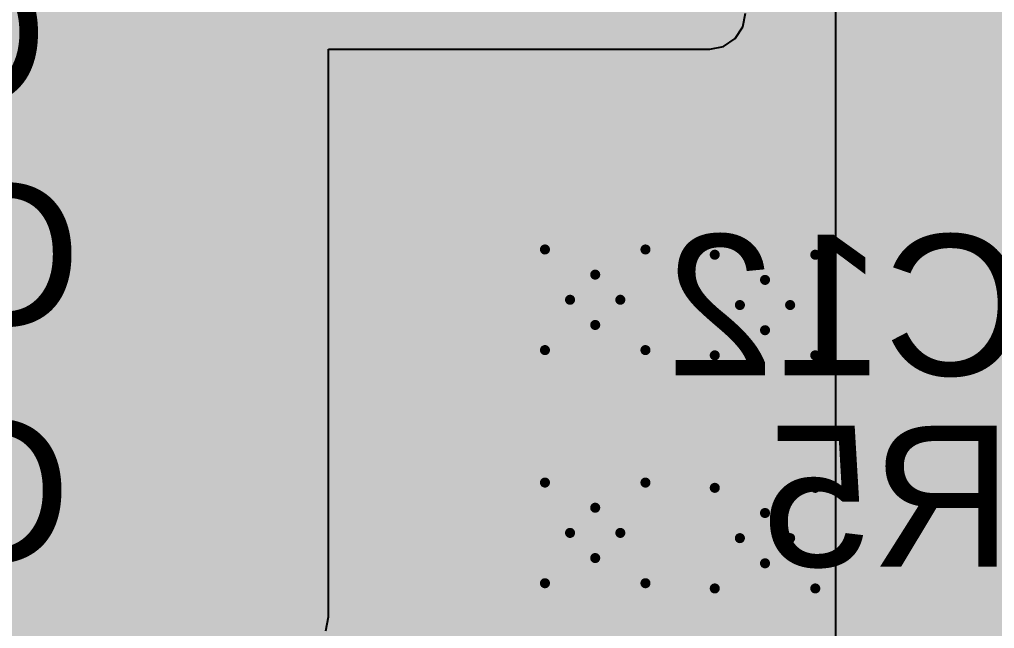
# Model space of a CAD drawing. Header units: inches. Extents: x -8 to 386, y -12 to 64.
# Drawn here: x 5.478 to 10.405, y 8.07 to 11.144 of the extents above; entities that cross this region are included whole.
import ezdxf

# ---------------------------------------------------------------- set-up
doc = ezdxf.new("R2010")
doc.units = ezdxf.units.IN
for name, color, linetype in [('Board_outline', 216, 'Continuous'), ('Bottom Layer', 5, 'Continuous'), ('Bottom Overlay', 54, 'Continuous'), ('Bottom Paste', 16, 'Continuous'), ('Bottom Solder', 6, 'Continuous'), ('Drill Drawing', 1, 'Continuous'), ('Top Layer', 1, 'Continuous'), ('Top Paste', 8, 'Continuous'), ('Top Solder', 216, 'Continuous'), ('Via Holes', 16, 'Continuous')]:
    doc.layers.add(name, color=color, linetype=linetype)
doc.styles.add('Arial', font='', dxfattribs={"height": 0.2})
doc.styles.get('Arial').set_extended_font_data('Arial')

msp = doc.modelspace()

# ---------------------------------------------------------------- hatches: boundary and pattern name
at = {"layer": 'Bottom Layer'}
for points in [[(5.715, 8.128), (6.858, 8.128), (6.858, 11.8872), (5.715, 11.8872)], [(6.731, 10.9601), (6.731, 10.3251), (6.2738, 10.3251), (6.2738, 10.9601)], [(7.112, 4.0894), (8.9662, 4.0894), (8.9662, 10.9728), (7.112, 10.9728)], [(7.6708, 10.9601), (7.6708, 10.3251), (7.2136, 10.3251), (7.2136, 10.9601)], [(8.7757, 10.4013), (8.1407, 10.4013), (8.1407, 10.8585), (8.7757, 10.8585)], [(6.731, 9.9441), (6.731, 9.3091), (6.2738, 9.3091), (6.2738, 9.9441)], [(7.6708, 9.9441), (7.6708, 9.3091), (7.2136, 9.3091), (7.2136, 9.9441)], [(6.731, 8.9281), (6.731, 8.2931), (6.2738, 8.2931), (6.2738, 8.9281)], [(7.6708, 8.9281), (7.6708, 8.2931), (7.2136, 8.2931), (7.2136, 8.9281)]]:
    msp.add_hatch(color=5, dxfattribs=at).paths.add_polyline_path(points)
h = msp.add_hatch(color=5, dxfattribs=at)
edge = h.paths.add_edge_path()
edge.add_arc((8.3873, 9.7293), 0.3, 0, 360)
h = msp.add_hatch(color=5, dxfattribs=at)
edge = h.paths.add_edge_path()
edge.add_arc((9.2456, 9.7028), 0.3, 0, 360)
h = msp.add_hatch(color=5, dxfattribs=at)
edge = h.paths.add_edge_path()
edge.add_arc((8.3873, 8.5524), 0.3, 0, 360)
h = msp.add_hatch(color=5, dxfattribs=at)
edge = h.paths.add_edge_path()
edge.add_arc((9.2456, 8.5259), 0.3, 0, 360)
at = {"layer": 'Bottom Paste'}
for points in [[(6.731, 10.9601), (6.731, 10.3251), (6.2738, 10.3251), (6.2738, 10.9601)], [(7.6708, 10.9601), (7.6708, 10.3251), (7.2136, 10.3251), (7.2136, 10.9601)], [(8.7757, 10.4013), (8.1407, 10.4013), (8.1407, 10.8585), (8.7757, 10.8585)], [(6.731, 9.9441), (6.731, 9.3091), (6.2738, 9.3091), (6.2738, 9.9441)], [(7.6708, 9.9441), (7.6708, 9.3091), (7.2136, 9.3091), (7.2136, 9.9441)], [(6.731, 8.9281), (6.731, 8.2931), (6.2738, 8.2931), (6.2738, 8.9281)], [(7.6708, 8.9281), (7.6708, 8.2931), (7.2136, 8.2931), (7.2136, 8.9281)]]:
    msp.add_hatch(color=16, dxfattribs=at).paths.add_polyline_path(points)
at = {"layer": 'Bottom Solder'}
for points in [[(6.791, 11.0201), (6.791, 10.2651), (6.2138, 10.2651), (6.2138, 11.0201)], [(7.7308, 11.0201), (7.7308, 10.2651), (7.1536, 10.2651), (7.1536, 11.0201)], [(8.8357, 10.3413), (8.0807, 10.3413), (8.0807, 10.9185), (8.8357, 10.9185)], [(6.791, 10.0041), (6.791, 9.2491), (6.2138, 9.2491), (6.2138, 10.0041)], [(7.7308, 10.0041), (7.7308, 9.2491), (7.1536, 9.2491), (7.1536, 10.0041)], [(6.791, 8.9881), (6.791, 8.2331), (6.2138, 8.2331), (6.2138, 8.9881)], [(7.7308, 8.9881), (7.7308, 8.2331), (7.1536, 8.2331), (7.1536, 8.9881)]]:
    msp.add_hatch(color=6, dxfattribs=at).paths.add_polyline_path(points)
at = {"layer": 'Top Layer'}
msp.add_hatch(color=1, dxfattribs=at).paths.add_polyline_path([(11.957, 4.4768), (4.807, 4.4768), (4.807, 11.6268), (11.957, 11.6268)])
h = msp.add_hatch(color=1, dxfattribs=at)
edge = h.paths.add_edge_path()
edge.add_arc((8.3873, 9.7293), 0.3, 0, 360)
h = msp.add_hatch(color=1, dxfattribs=at)
edge = h.paths.add_edge_path()
edge.add_arc((9.2456, 9.7028), 0.3, 0, 360)
h = msp.add_hatch(color=1, dxfattribs=at)
edge = h.paths.add_edge_path()
edge.add_arc((8.3873, 8.5524), 0.3, 0, 360)
h = msp.add_hatch(color=1, dxfattribs=at)
edge = h.paths.add_edge_path()
edge.add_arc((9.2456, 8.5259), 0.3, 0, 360)
at = {"layer": 'Top Paste'}
msp.add_hatch(color=8, dxfattribs=at).paths.add_polyline_path([(11.957, 4.4768), (4.807, 4.4768), (4.807, 11.6268), (11.957, 11.6268)])
at = {"layer": 'Top Solder'}
msp.add_hatch(color=216, dxfattribs=at).paths.add_polyline_path([(12.0586, 4.3752), (4.7054, 4.3752), (4.7054, 11.7284), (12.0586, 11.7284)])
at = {"layer": 'Via Holes'}
h = msp.add_hatch(color=7, dxfattribs=at)
edge = h.paths.add_edge_path()
edge.add_arc((8.3873, 9.7293), 0.15, 0, 360)
h = msp.add_hatch(color=7, dxfattribs=at)
edge = h.paths.add_edge_path()
edge.add_arc((9.2456, 9.7028), 0.15, 0, 360)
h = msp.add_hatch(color=7, dxfattribs=at)
edge = h.paths.add_edge_path()
edge.add_arc((8.3873, 8.5524), 0.15, 0, 360)
h = msp.add_hatch(color=7, dxfattribs=at)
edge = h.paths.add_edge_path()
edge.add_arc((9.2456, 8.5259), 0.15, 0, 360)

# ---------------------------------------------------------------- linework, layer by layer
at = {"layer": 'Board_outline'}
msp.add_lwpolyline([(37.5368, 13.3604, 0.254, 0.254, 1), (-7.4632, 13.3604, 0.254, 0.254, 1)], format="xyseb", close=True, dxfattribs=at)
at = {"layer": 'Bottom Layer'}
for p, q in [((9.6012, 11.7015), (9.6012, 4.0675)), ((9.1337, 11.1066), (9.1475, 11.176)), ((9.0944, 11.0478), (9.1337, 11.1066)), ((9.0356, 11.0085), (9.0944, 11.0478)), ((7.0393, 8.128), (7.0393, 10.9947)), ((7.0393, 10.9947), (8.9662, 10.9947)), ((8.9662, 10.9947), (9.0356, 11.0085)), ((7.0255, 8.0586), (7.0393, 8.128))]:
    msp.add_line(p, q, dxfattribs=at)
for points in [[(10.0155, 3.5814, 0.4572, 0.4572, 0), (10.0155, 11.7015, 0.4572, 0.4572, 0)], [(5.842, 9.7409, 0.2032, 0.2032, 0), (6.1976, 10.0965, 0.2032, 0.2032, 0)], [(5.842, 2.5908, 0.2032, 0.2032, 0), (5.842, 9.7409, 0.2032, 0.2032, 0)]]:
    msp.add_lwpolyline(points, format="xyseb", dxfattribs=at)
for points in [[(6.1468, 10.0965, 0.1016, 0.1016, 1), (6.2484, 10.0965, 0.1016, 0.1016, 1)], [(5.7912, 9.7409, 0.1016, 0.1016, 1), (5.8928, 9.7409, 0.1016, 0.1016, 1)], [(5.7912, 9.7409, 0.1016, 0.1016, 1), (5.8928, 9.7409, 0.1016, 0.1016, 1)]]:
    msp.add_lwpolyline(points, format="xyseb", close=True, dxfattribs=at)
at = {"layer": 'Bottom Overlay'}
for points in [[(6.1849, 10.2362, 0.127, 0.127, 0), (6.1849, 11.049, 0.127, 0.127, 0)], [(6.1849, 11.049, 0.127, 0.127, 0), (6.6929, 11.049, 0.127, 0.127, 0)], [(7.2517, 11.049, 0.127, 0.127, 0), (7.7597, 11.049, 0.127, 0.127, 0)], [(7.7597, 10.2362, 0.127, 0.127, 0), (7.7597, 11.049, 0.127, 0.127, 0)], [(8.0518, 10.3124, 0.127, 0.127, 0), (8.0518, 10.8204, 0.127, 0.127, 0)], [(8.8646, 10.3124, 0.127, 0.127, 0), (8.8646, 10.8204, 0.127, 0.127, 0)], [(8.0518, 10.3124, 0.127, 0.127, 0), (8.8646, 10.3124, 0.127, 0.127, 0)], [(6.1849, 10.2362, 0.127, 0.127, 0), (6.6929, 10.2362, 0.127, 0.127, 0)], [(7.2517, 10.2362, 0.127, 0.127, 0), (7.7597, 10.2362, 0.127, 0.127, 0)], [(6.1849, 9.2202, 0.127, 0.127, 0), (6.1849, 10.033, 0.127, 0.127, 0)], [(6.1849, 10.033, 0.127, 0.127, 0), (6.6929, 10.033, 0.127, 0.127, 0)], [(7.2517, 10.033, 0.127, 0.127, 0), (7.7597, 10.033, 0.127, 0.127, 0)], [(7.7597, 9.2202, 0.127, 0.127, 0), (7.7597, 10.033, 0.127, 0.127, 0)], [(6.1849, 9.2202, 0.127, 0.127, 0), (6.6929, 9.2202, 0.127, 0.127, 0)], [(7.2517, 9.2202, 0.127, 0.127, 0), (7.7597, 9.2202, 0.127, 0.127, 0)], [(6.1849, 8.2042, 0.127, 0.127, 0), (6.1849, 9.017, 0.127, 0.127, 0)], [(6.1849, 9.017, 0.127, 0.127, 0), (6.6929, 9.017, 0.127, 0.127, 0)], [(7.2517, 9.017, 0.127, 0.127, 0), (7.7597, 9.017, 0.127, 0.127, 0)], [(7.7597, 8.2042, 0.127, 0.127, 0), (7.7597, 9.017, 0.127, 0.127, 0)], [(6.1849, 8.2042, 0.127, 0.127, 0), (6.6929, 8.2042, 0.127, 0.127, 0)], [(7.2517, 8.2042, 0.127, 0.127, 0), (7.7597, 8.2042, 0.127, 0.127, 0)]]:
    msp.add_lwpolyline(points, format="xyseb", dxfattribs=at)
for points in [[(6.1531, 11.049, 0.0635, 0.0635, 1), (6.2166, 11.049, 0.0635, 0.0635, 1)], [(6.1531, 11.049, 0.0635, 0.0635, 1), (6.2166, 11.049, 0.0635, 0.0635, 1)], [(6.6611, 11.049, 0.0635, 0.0635, 1), (6.7246, 11.049, 0.0635, 0.0635, 1)], [(7.2199, 11.049, 0.0635, 0.0635, 1), (7.2834, 11.049, 0.0635, 0.0635, 1)], [(7.7279, 11.049, 0.0635, 0.0635, 1), (7.7915, 11.049, 0.0635, 0.0635, 1)], [(7.7279, 11.049, 0.0635, 0.0635, 1), (7.7915, 11.049, 0.0635, 0.0635, 1)], [(8.02, 10.8204, 0.0635, 0.0635, 1), (8.0835, 10.8204, 0.0635, 0.0635, 1)], [(8.8328, 10.8204, 0.0635, 0.0635, 1), (8.8963, 10.8204, 0.0635, 0.0635, 1)], [(8.02, 10.3124, 0.0635, 0.0635, 1), (8.0835, 10.3124, 0.0635, 0.0635, 1)], [(8.02, 10.3124, 0.0635, 0.0635, 1), (8.0835, 10.3124, 0.0635, 0.0635, 1)], [(8.8328, 10.3124, 0.0635, 0.0635, 1), (8.8963, 10.3124, 0.0635, 0.0635, 1)], [(8.8328, 10.3124, 0.0635, 0.0635, 1), (8.8963, 10.3124, 0.0635, 0.0635, 1)], [(6.1531, 10.2362, 0.0635, 0.0635, 1), (6.2166, 10.2362, 0.0635, 0.0635, 1)], [(6.1531, 10.2362, 0.0635, 0.0635, 1), (6.2166, 10.2362, 0.0635, 0.0635, 1)], [(6.6611, 10.2362, 0.0635, 0.0635, 1), (6.7246, 10.2362, 0.0635, 0.0635, 1)], [(7.2199, 10.2362, 0.0635, 0.0635, 1), (7.2834, 10.2362, 0.0635, 0.0635, 1)], [(7.7279, 10.2362, 0.0635, 0.0635, 1), (7.7915, 10.2362, 0.0635, 0.0635, 1)], [(7.7279, 10.2362, 0.0635, 0.0635, 1), (7.7915, 10.2362, 0.0635, 0.0635, 1)], [(6.1531, 10.033, 0.0635, 0.0635, 1), (6.2166, 10.033, 0.0635, 0.0635, 1)], [(6.1531, 10.033, 0.0635, 0.0635, 1), (6.2166, 10.033, 0.0635, 0.0635, 1)], [(6.6611, 10.033, 0.0635, 0.0635, 1), (6.7246, 10.033, 0.0635, 0.0635, 1)], [(7.2199, 10.033, 0.0635, 0.0635, 1), (7.2834, 10.033, 0.0635, 0.0635, 1)], [(7.7279, 10.033, 0.0635, 0.0635, 1), (7.7915, 10.033, 0.0635, 0.0635, 1)], [(7.7279, 10.033, 0.0635, 0.0635, 1), (7.7915, 10.033, 0.0635, 0.0635, 1)], [(6.1531, 9.2202, 0.0635, 0.0635, 1), (6.2166, 9.2202, 0.0635, 0.0635, 1)], [(6.1531, 9.2202, 0.0635, 0.0635, 1), (6.2166, 9.2202, 0.0635, 0.0635, 1)], [(6.6611, 9.2202, 0.0635, 0.0635, 1), (6.7246, 9.2202, 0.0635, 0.0635, 1)], [(7.2199, 9.2202, 0.0635, 0.0635, 1), (7.2834, 9.2202, 0.0635, 0.0635, 1)], [(7.7279, 9.2202, 0.0635, 0.0635, 1), (7.7915, 9.2202, 0.0635, 0.0635, 1)], [(7.7279, 9.2202, 0.0635, 0.0635, 1), (7.7915, 9.2202, 0.0635, 0.0635, 1)], [(6.1531, 9.017, 0.0635, 0.0635, 1), (6.2166, 9.017, 0.0635, 0.0635, 1)], [(6.1531, 9.017, 0.0635, 0.0635, 1), (6.2166, 9.017, 0.0635, 0.0635, 1)], [(6.6611, 9.017, 0.0635, 0.0635, 1), (6.7246, 9.017, 0.0635, 0.0635, 1)], [(7.2199, 9.017, 0.0635, 0.0635, 1), (7.2834, 9.017, 0.0635, 0.0635, 1)], [(7.7279, 9.017, 0.0635, 0.0635, 1), (7.7915, 9.017, 0.0635, 0.0635, 1)], [(7.7279, 9.017, 0.0635, 0.0635, 1), (7.7915, 9.017, 0.0635, 0.0635, 1)], [(6.1531, 8.2042, 0.0635, 0.0635, 1), (6.2166, 8.2042, 0.0635, 0.0635, 1)], [(6.1531, 8.2042, 0.0635, 0.0635, 1), (6.2166, 8.2042, 0.0635, 0.0635, 1)], [(6.6611, 8.2042, 0.0635, 0.0635, 1), (6.7246, 8.2042, 0.0635, 0.0635, 1)], [(7.2199, 8.2042, 0.0635, 0.0635, 1), (7.2834, 8.2042, 0.0635, 0.0635, 1)], [(7.7279, 8.2042, 0.0635, 0.0635, 1), (7.7915, 8.2042, 0.0635, 0.0635, 1)], [(7.7279, 8.2042, 0.0635, 0.0635, 1), (7.7915, 8.2042, 0.0635, 0.0635, 1)]]:
    msp.add_lwpolyline(points, format="xyseb", close=True, dxfattribs=at)
at = {"layer": 'Drill Drawing'}
for points in [[(8.1333, 9.9833, 0.0508, 0.0508, 0), (8.3873, 9.8563, 0.0508, 0.0508, 0)], [(8.1333, 9.9833, 0.0508, 0.0508, 0), (8.2603, 9.7293, 0.0508, 0.0508, 0)], [(8.3873, 9.8563, 0.0508, 0.0508, 0), (8.6413, 9.9833, 0.0508, 0.0508, 0)], [(8.5143, 9.7293, 0.0508, 0.0508, 0), (8.6413, 9.9833, 0.0508, 0.0508, 0)], [(8.9916, 9.9568, 0.0508, 0.0508, 0), (9.2456, 9.8298, 0.0508, 0.0508, 0)], [(8.9916, 9.9568, 0.0508, 0.0508, 0), (9.1186, 9.7028, 0.0508, 0.0508, 0)], [(9.2456, 9.8298, 0.0508, 0.0508, 0), (9.4996, 9.9568, 0.0508, 0.0508, 0)], [(9.3726, 9.7028, 0.0508, 0.0508, 0), (9.4996, 9.9568, 0.0508, 0.0508, 0)], [(8.1333, 9.4753, 0.0508, 0.0508, 0), (8.2603, 9.7293, 0.0508, 0.0508, 0)], [(8.5143, 9.7293, 0.0508, 0.0508, 0), (8.6413, 9.4753, 0.0508, 0.0508, 0)], [(8.9916, 9.4488, 0.0508, 0.0508, 0), (9.1186, 9.7028, 0.0508, 0.0508, 0)], [(9.3726, 9.7028, 0.0508, 0.0508, 0), (9.4996, 9.4488, 0.0508, 0.0508, 0)], [(8.1333, 9.4753, 0.0508, 0.0508, 0), (8.3873, 9.6023, 0.0508, 0.0508, 0)], [(8.3873, 9.6023, 0.0508, 0.0508, 0), (8.6413, 9.4753, 0.0508, 0.0508, 0)], [(8.9916, 9.4488, 0.0508, 0.0508, 0), (9.2456, 9.5758, 0.0508, 0.0508, 0)], [(9.2456, 9.5758, 0.0508, 0.0508, 0), (9.4996, 9.4488, 0.0508, 0.0508, 0)], [(8.1333, 8.8064, 0.0508, 0.0508, 0), (8.3873, 8.6794, 0.0508, 0.0508, 0)], [(8.1333, 8.8064, 0.0508, 0.0508, 0), (8.2603, 8.5524, 0.0508, 0.0508, 0)], [(8.3873, 8.6794, 0.0508, 0.0508, 0), (8.6413, 8.8064, 0.0508, 0.0508, 0)], [(8.5143, 8.5524, 0.0508, 0.0508, 0), (8.6413, 8.8064, 0.0508, 0.0508, 0)], [(8.9916, 8.7799, 0.0508, 0.0508, 0), (9.2456, 8.6529, 0.0508, 0.0508, 0)], [(8.9916, 8.7799, 0.0508, 0.0508, 0), (9.1186, 8.5259, 0.0508, 0.0508, 0)], [(9.2456, 8.6529, 0.0508, 0.0508, 0), (9.4996, 8.7799, 0.0508, 0.0508, 0)], [(9.3726, 8.5259, 0.0508, 0.0508, 0), (9.4996, 8.7799, 0.0508, 0.0508, 0)], [(8.1333, 8.2984, 0.0508, 0.0508, 0), (8.2603, 8.5524, 0.0508, 0.0508, 0)], [(8.5143, 8.5524, 0.0508, 0.0508, 0), (8.6413, 8.2984, 0.0508, 0.0508, 0)], [(8.9916, 8.2719, 0.0508, 0.0508, 0), (9.1186, 8.5259, 0.0508, 0.0508, 0)], [(9.3726, 8.5259, 0.0508, 0.0508, 0), (9.4996, 8.2719, 0.0508, 0.0508, 0)], [(8.1333, 8.2984, 0.0508, 0.0508, 0), (8.3873, 8.4254, 0.0508, 0.0508, 0)], [(8.3873, 8.4254, 0.0508, 0.0508, 0), (8.6413, 8.2984, 0.0508, 0.0508, 0)], [(8.9916, 8.2719, 0.0508, 0.0508, 0), (9.2456, 8.3989, 0.0508, 0.0508, 0)], [(9.2456, 8.3989, 0.0508, 0.0508, 0), (9.4996, 8.2719, 0.0508, 0.0508, 0)]]:
    msp.add_lwpolyline(points, format="xyseb", dxfattribs=at)
for points in [[(8.1206, 9.9833, 0.0254, 0.0254, 1), (8.146, 9.9833, 0.0254, 0.0254, 1)], [(8.1206, 9.9833, 0.0254, 0.0254, 1), (8.146, 9.9833, 0.0254, 0.0254, 1)], [(8.6286, 9.9833, 0.0254, 0.0254, 1), (8.654, 9.9833, 0.0254, 0.0254, 1)], [(8.6286, 9.9833, 0.0254, 0.0254, 1), (8.654, 9.9833, 0.0254, 0.0254, 1)], [(8.9789, 9.9568, 0.0254, 0.0254, 1), (9.0043, 9.9568, 0.0254, 0.0254, 1)], [(8.9789, 9.9568, 0.0254, 0.0254, 1), (9.0043, 9.9568, 0.0254, 0.0254, 1)], [(9.4869, 9.9568, 0.0254, 0.0254, 1), (9.5123, 9.9568, 0.0254, 0.0254, 1)], [(9.4869, 9.9568, 0.0254, 0.0254, 1), (9.5123, 9.9568, 0.0254, 0.0254, 1)], [(8.3746, 9.8563, 0.0254, 0.0254, 1), (8.4, 9.8563, 0.0254, 0.0254, 1)], [(8.3746, 9.8563, 0.0254, 0.0254, 1), (8.4, 9.8563, 0.0254, 0.0254, 1)], [(9.2329, 9.8298, 0.0254, 0.0254, 1), (9.2583, 9.8298, 0.0254, 0.0254, 1)], [(9.2329, 9.8298, 0.0254, 0.0254, 1), (9.2583, 9.8298, 0.0254, 0.0254, 1)], [(8.2476, 9.7293, 0.0254, 0.0254, 1), (8.273, 9.7293, 0.0254, 0.0254, 1)], [(8.2476, 9.7293, 0.0254, 0.0254, 1), (8.273, 9.7293, 0.0254, 0.0254, 1)], [(8.5016, 9.7293, 0.0254, 0.0254, 1), (8.527, 9.7293, 0.0254, 0.0254, 1)], [(8.5016, 9.7293, 0.0254, 0.0254, 1), (8.527, 9.7293, 0.0254, 0.0254, 1)], [(9.1059, 9.7028, 0.0254, 0.0254, 1), (9.1313, 9.7028, 0.0254, 0.0254, 1)], [(9.1059, 9.7028, 0.0254, 0.0254, 1), (9.1313, 9.7028, 0.0254, 0.0254, 1)], [(9.3599, 9.7028, 0.0254, 0.0254, 1), (9.3853, 9.7028, 0.0254, 0.0254, 1)], [(9.3599, 9.7028, 0.0254, 0.0254, 1), (9.3853, 9.7028, 0.0254, 0.0254, 1)], [(8.3746, 9.6023, 0.0254, 0.0254, 1), (8.4, 9.6023, 0.0254, 0.0254, 1)], [(8.3746, 9.6023, 0.0254, 0.0254, 1), (8.4, 9.6023, 0.0254, 0.0254, 1)], [(9.2329, 9.5758, 0.0254, 0.0254, 1), (9.2583, 9.5758, 0.0254, 0.0254, 1)], [(9.2329, 9.5758, 0.0254, 0.0254, 1), (9.2583, 9.5758, 0.0254, 0.0254, 1)], [(8.1206, 9.4753, 0.0254, 0.0254, 1), (8.146, 9.4753, 0.0254, 0.0254, 1)], [(8.1206, 9.4753, 0.0254, 0.0254, 1), (8.146, 9.4753, 0.0254, 0.0254, 1)], [(8.6286, 9.4753, 0.0254, 0.0254, 1), (8.654, 9.4753, 0.0254, 0.0254, 1)], [(8.6286, 9.4753, 0.0254, 0.0254, 1), (8.654, 9.4753, 0.0254, 0.0254, 1)], [(8.9789, 9.4488, 0.0254, 0.0254, 1), (9.0043, 9.4488, 0.0254, 0.0254, 1)], [(8.9789, 9.4488, 0.0254, 0.0254, 1), (9.0043, 9.4488, 0.0254, 0.0254, 1)], [(9.4869, 9.4488, 0.0254, 0.0254, 1), (9.5123, 9.4488, 0.0254, 0.0254, 1)], [(9.4869, 9.4488, 0.0254, 0.0254, 1), (9.5123, 9.4488, 0.0254, 0.0254, 1)], [(8.1206, 8.8064, 0.0254, 0.0254, 1), (8.146, 8.8064, 0.0254, 0.0254, 1)], [(8.1206, 8.8064, 0.0254, 0.0254, 1), (8.146, 8.8064, 0.0254, 0.0254, 1)], [(8.6286, 8.8064, 0.0254, 0.0254, 1), (8.654, 8.8064, 0.0254, 0.0254, 1)], [(8.6286, 8.8064, 0.0254, 0.0254, 1), (8.654, 8.8064, 0.0254, 0.0254, 1)], [(8.9789, 8.7799, 0.0254, 0.0254, 1), (9.0043, 8.7799, 0.0254, 0.0254, 1)], [(8.9789, 8.7799, 0.0254, 0.0254, 1), (9.0043, 8.7799, 0.0254, 0.0254, 1)], [(9.4869, 8.7799, 0.0254, 0.0254, 1), (9.5123, 8.7799, 0.0254, 0.0254, 1)], [(9.4869, 8.7799, 0.0254, 0.0254, 1), (9.5123, 8.7799, 0.0254, 0.0254, 1)], [(8.3746, 8.6794, 0.0254, 0.0254, 1), (8.4, 8.6794, 0.0254, 0.0254, 1)], [(8.3746, 8.6794, 0.0254, 0.0254, 1), (8.4, 8.6794, 0.0254, 0.0254, 1)], [(9.2329, 8.6529, 0.0254, 0.0254, 1), (9.2583, 8.6529, 0.0254, 0.0254, 1)], [(9.2329, 8.6529, 0.0254, 0.0254, 1), (9.2583, 8.6529, 0.0254, 0.0254, 1)], [(8.2476, 8.5524, 0.0254, 0.0254, 1), (8.273, 8.5524, 0.0254, 0.0254, 1)], [(8.2476, 8.5524, 0.0254, 0.0254, 1), (8.273, 8.5524, 0.0254, 0.0254, 1)], [(8.5016, 8.5524, 0.0254, 0.0254, 1), (8.527, 8.5524, 0.0254, 0.0254, 1)], [(8.5016, 8.5524, 0.0254, 0.0254, 1), (8.527, 8.5524, 0.0254, 0.0254, 1)], [(9.1059, 8.5259, 0.0254, 0.0254, 1), (9.1313, 8.5259, 0.0254, 0.0254, 1)], [(9.1059, 8.5259, 0.0254, 0.0254, 1), (9.1313, 8.5259, 0.0254, 0.0254, 1)], [(9.3599, 8.5259, 0.0254, 0.0254, 1), (9.3853, 8.5259, 0.0254, 0.0254, 1)], [(9.3599, 8.5259, 0.0254, 0.0254, 1), (9.3853, 8.5259, 0.0254, 0.0254, 1)], [(8.3746, 8.4254, 0.0254, 0.0254, 1), (8.4, 8.4254, 0.0254, 0.0254, 1)], [(8.3746, 8.4254, 0.0254, 0.0254, 1), (8.4, 8.4254, 0.0254, 0.0254, 1)], [(9.2329, 8.3989, 0.0254, 0.0254, 1), (9.2583, 8.3989, 0.0254, 0.0254, 1)], [(9.2329, 8.3989, 0.0254, 0.0254, 1), (9.2583, 8.3989, 0.0254, 0.0254, 1)], [(8.1206, 8.2984, 0.0254, 0.0254, 1), (8.146, 8.2984, 0.0254, 0.0254, 1)], [(8.1206, 8.2984, 0.0254, 0.0254, 1), (8.146, 8.2984, 0.0254, 0.0254, 1)], [(8.6286, 8.2984, 0.0254, 0.0254, 1), (8.654, 8.2984, 0.0254, 0.0254, 1)], [(8.6286, 8.2984, 0.0254, 0.0254, 1), (8.654, 8.2984, 0.0254, 0.0254, 1)], [(8.9789, 8.2719, 0.0254, 0.0254, 1), (9.0043, 8.2719, 0.0254, 0.0254, 1)], [(8.9789, 8.2719, 0.0254, 0.0254, 1), (9.0043, 8.2719, 0.0254, 0.0254, 1)], [(9.4869, 8.2719, 0.0254, 0.0254, 1), (9.5123, 8.2719, 0.0254, 0.0254, 1)], [(9.4869, 8.2719, 0.0254, 0.0254, 1), (9.5123, 8.2719, 0.0254, 0.0254, 1)]]:
    msp.add_lwpolyline(points, format="xyseb", close=True, dxfattribs=at)
at = {"layer": 'Top Layer'}
msp.add_lwpolyline([(5.132, 11.3018, 0.254, 0.254, 0), (8.382, 8.0518, 0.254, 0.254, 0)], format="xyseb", dxfattribs=at)
msp.add_lwpolyline([(8.3185, 8.0518, 0.127, 0.127, 1), (8.4455, 8.0518, 0.127, 0.127, 1)], format="xyseb", close=True, dxfattribs=at)

# ---------------------------------------------------------------- texts
at = {"layer": 'Bottom Overlay', "style": 'Arial', "text_generation_flag": 2}
for s, p in [('C9', (5.6217, 10.7189)), ('C14', (5.7909, 9.6013)), ('C12', (10.5661, 9.3473)), ('C10', (5.7401, 8.4075))]:
    msp.add_text(s, height=0.7112, dxfattribs=at).set_placement(p)
msp.add_text('R5', height=0.7112, rotation=360, dxfattribs=at).set_placement((10.4985, 8.3821))

doc.saveas('drawing.dxf')
